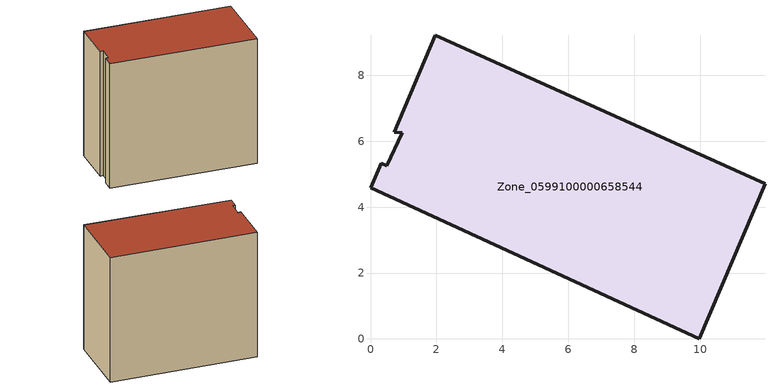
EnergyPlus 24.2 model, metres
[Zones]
Zone_0599100000658544
 floor ground (C_G): 0.5,5.26 0.96,6.25 0.72,6.28 1.97,9.22 11.97,4.71 9.98,0 0,4.58 0.32,5.34 z0
 wall outside (C_F): 9.98,0 11.97,4.71 1.97,9.22 0.72,6.28 0.96,6.25 0.5,5.26 0.32,5.34 0,4.58 9.98,0 z0:9.96
 roof outside (C_R): 1.97,9.22 0.72,6.28 0.96,6.25 0.5,5.26 0.32,5.34 0,4.58 9.98,0 11.97,4.71 z9.96
[BUILDING]
Pand.0599100000658544: North Axis=0; Terrain=City; Loads Convergence Tolerance Value=0.04; Temperature Convergence Tolerance Value=0.4; Solar Distribution=FullExterior; Maximum Number of Warmup Days=25; Minimum Number of Warmup Days=1
[Site:Location]
Rotterdam.The.Hague.AP_ZH_NLD Design_Conditions: Latitude=51.96; Longitude=4.45; Time Zone=1; Elevation=-4.5
[SITE:GROUNDTEMPERATURE:BUILDINGSURFACE]
18, 18, 18, 18, 18, 18, 18, 18, 18, 18, 18, 18
[MATERIAL] Thermal Absorptance=0.9; Solar Absorptance=0.7; Visible Absorptance=0.7
Name | Roughness | Thickness | Conductivity | Density | Specific Heat
G.TI.1946 | MediumSmooth | 0.15 | 1 | 540 | 1210
F.TI.1946 | Rough | 0.3 | 0.857143 | 1920 | 840
R.TI.1946 | MediumRough | 0.2 | 0.1 | 1500 | 1000
[CONSTRUCTION]
C_G: G.TI.1946
C_F: F.TI.1946
C_R: R.TI.1946
[ZONE]
Zone_0599100000658544: Type=1; Multiplier=1; Ceiling Height=Autocalculate; Volume=Autocalculate; Floor Area=autocalculate; Part of Total Floor Area=Yes
[ZONEINFILTRATION:DESIGNFLOWRATE]
Infil_Zone_0599100000658544: Zone or ZoneList or Space or SpaceList=Zone_0599100000658544; Schedule=AlwaysOn; Design Flow Rate Calculation Method=Flow/Area; Flow Rate per Floor Area=0.003; Constant Term Coefficient=1; Temperature Term Coefficient=0; Velocity Term Coefficient=0; Velocity Squared Term Coefficient=0
[HVACTEMPLATE:ZONE:IDEALLOADSAIRSYSTEM]
Zone_0599100000658544: Maximum Heating Supply Air Temperature=50; Minimum Cooling Supply Air Temperature=13; Maximum Heating Supply Air Humidity Ratio=0.0156; Minimum Cooling Supply Air Humidity Ratio=0.0077; Heating Limit=NoLimit; Cooling Limit=NoLimit; Dehumidification Control Type=ConstantSensibleHeatRatio; Cooling Sensible Heat Ratio=0.7; Dehumidification Setpoint=60; Humidification Control Type=None; Humidification Setpoint=30; Outdoor Air Method=None; Outdoor Air Flow Rate per Person=0.00944; Outdoor Air Flow Rate per Zone Floor Area=0; Outdoor Air Flow Rate per Zone=0; Demand Controlled Ventilation Type=None; Outdoor Air Economizer Type=NoEconomizer; Heat Recovery Type=None; Sensible Heat Recovery Effectiveness=0.7; Latent Heat Recovery Effectiveness=0.65
[ZONECONTROL:THERMOSTAT]
ThermostatControl_Zone_0599100000658544: Zone or ZoneList=Zone_0599100000658544; Control Type Schedule=DualSetpointControlType; Control 1=Thermostat_Zone_0599100000658544; Temperature Difference Between Cutout And Setpoint=0
[THERMOSTATSETPOINT:DUALSETPOINT]
Thermostat_Zone_0599100000658544: Heating Setpoint Temperature Schedule=HeatingSetpoint_Zone_0599100000658544; Cooling Setpoint Temperature Schedule=CoolingSetpoint_Zone_0599100000658544
[SCHEDULE:COMPACT]
HeatingSetpoint_Zone_0599100000658544: Through: 12/31, For: AllDays, Until: 24:00, 21
CoolingSetpoint_Zone_0599100000658544: Through: 12/31, For: AllDays, Until: 24:00, 24
DualSetpointControlType: Through: 12/31, For: AllDays, Until: 24:00, 4
AlwaysOn: Through: 12/31, For: AllDays, Until: 24:00, 1
